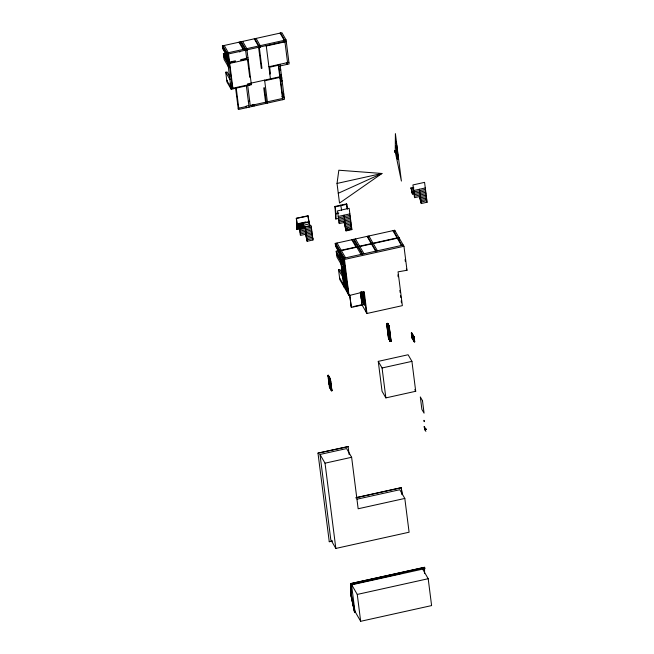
<?xml version="1.0" encoding="UTF-8"?>
<svg xmlns="http://www.w3.org/2000/svg" width="654" height="654" viewBox="0 0 654 654"><rect width="100%" height="100%" fill="white"/><g stroke="black" fill="none" stroke-linecap="round" stroke-linejoin="round"><path stroke-width="0.98" d="M396.831 154.025L396.545 153.543L397.583 153.813L397.591 152.496L396.185 152.815L395.703 151.385L396.185 152.815L397.46 152.202M424.56 573.452L424.585 567.255L350.912 583.572L350.855 594.813L354.689 612.52L351.018 594.911L351.034 583.687L351.304 584.921L424.798 568.645L424.528 567.41L424.479 573.468M360.665 621.3L354.918 611.335L351.435 594.821L351.509 584.472L357.264 594.429L360.665 621.3L431.599 605.588L428.198 578.716L422.443 568.759L424.798 568.645M395.261 150.87L395.392 133.604L401.409 181.068L395.253 151.892M396.087 152.595L397.567 152.276L397.305 151.63M424.356 421.503L423.964 420.318L424.184 421.666M396.488 148.916L396.111 147.395L396.455 147.804M396.635 150.665L396.577 149.758M397.452 152.807L397.55 153.183M397.771 155.366L398.008 156.028L397.902 154.908L396.847 155.178M346.906 285.111L346.718 284.784M424.691 427.52C424.634 425.566 423.563 427.364 424.315 427.062M424.454 426.686L424.356 427.127M424.912 427.585L424.92 427.757M425.133 428.419L425.435 429.171M425.435 428.427L425.983 429.604L425.223 428.746M425.868 429.449L425.623 428.738L425.329 429.065M338.739 218.371L335.829 219.008L335.968 213.678L338.878 213.032M396.537 152.75L396.782 153.665L396.34 151.319M396.913 155.358L396.97 156.273L397.869 156.077C396.438 153.616 397.411 158.137 396.733 154.516M397.755 155.112C397.763 156.723 398.711 155.153 396.765 154.54M397.681 154.548L396.79 154.81L397.714 154.663M299.884 228.818L296.965 229.456L297.169 225.352L296.287 218.338L307.928 215.755L308.835 221.681L297.186 224.265L296.761 223.521L296.891 225.982L302.712 224.69M396.937 148.433L396.676 147.698L396.823 148.515M396.438 143.643L396.046 141.681L396.12 142.253M396.332 146.954L396.193 146.905M397.142 158.399L397.019 157.491L397.403 158.399M396.708 150.257L396.626 149.717M396.7 146.194L396.7 146.643M397.55 152.717C394.517 153.984 399.594 152.333 396.618 153.51M337.031 183.439L338.837 170.22L381.969 173.482L339.516 203.092L337.031 183.439L381.969 173.482L338.273 193.265M396.553 148.785L396.406 147.395M396.626 149.39L396.447 149.079M396.528 151.63L396.25 151.172M396.757 146.03L396.406 144.591L396.741 146.055M396.234 143.373L396.422 143.643M397.092 156.976C397.06 158.235 399.332 156.821 397.142 157.565C396.815 156.159 398.875 156.911 398.302 158.203M397.003 155.17C398.286 154.949 396.545 156.42 397.052 155.538M425.1 428.46L425.615 428.689M425.402 428.354L425.893 429.261M425.476 428.828L425.86 429.4M397.035 156.788L397.142 157.328L398.188 157.222M398.131 156.78C396.512 156.216 396.855 160.034 398.409 158.93L397.967 157.009L398.204 157.385M394.754 151.532C400.689 149.39 394.215 153.453 394.566 150.714L396.586 150.281L396.741 150.91L394.722 151.352L394.575 150.731M386.882 324.18L387.855 323.959M387.037 325.406L388.01 325.185M387.896 324.253L386.915 324.466M387.193 326.624L388.165 326.411M387.56 325.627L388.051 325.471L387.724 323.313L387.961 325.291M387.348 327.85L388.108 327.441M388.206 326.698L387.757 327.131L387.699 326.665M388.198 326.869L387.634 326.943M388.738 326.264C388.353 325.414 387.282 325.267 389.13 325.578L391.125 341.355L389.776 341.404L391.125 341.355M387.503 329.076L388.762 328.864M388.198 328.365L388.639 327.932M388.174 329.224L387.961 329.526M388.893 327.49L388.795 326.73M387.659 330.295L388.1 329.869M388.353 329.591L388.795 329.158M387.814 331.521L388.574 331.112M388.484 331.668L388.272 331.97M387.969 332.747L388.729 332.338M388.819 331.766L387.847 331.815M388.124 333.973L388.885 333.565M389.514 332.387L389.416 331.627M388.28 335.191L389.539 334.987M388.966 334.488L389.727 334.08M388.852 333.548L389.67 333.605L389.571 332.853M388.729 335.559L389.236 335.592M388.435 336.418L389.187 336.009M388.312 335.486L389.016 335.813L389.571 335.281M388.59 337.644L389.563 337.431M389.277 336.933L389.441 336.491M388.746 338.87L389.498 338.461M390.136 337.284L390.037 336.524M389.588 339.385L390.569 339.164M389.473 338.445L390.291 338.502L390.193 337.75M389.743 340.603L390.193 340.178M424.283 426.727L424.52 427.176M425.28 428.681L425.68 429.261M394.722 151.352L394.934 152.08L396.945 151.63M396.741 150.91L394.632 151.442M390.013 341.576L387.708 325.545M389.817 339.369L388.631 339.483L386.612 323.591L387.708 323.305M414.154 193.748L412.412 193.985L411.628 190.396L413.9 188.973M424.413 427.07L424.405 427.315M386.661 323.575L388.721 339.639M387.07 325.692L387.887 325.749M388.198 328.194L387.855 327.883M388.819 333.09L388.476 332.78M388.002 333.033L388.803 333.221M389.007 334.513L388.157 334.259M389.285 336.769L388.934 336.458M388.877 336.736L389.326 336.638M389.441 337.987L389.089 337.677M389.596 339.213L389.244 338.903M414.007 193.167L412.412 193.985L411.93 192.023M413.778 187.314L410.867 187.96L412.511 193.028L414.334 192.399M410.867 187.96L411.374 188.843L413.222 188.254M227.355 54.102L228.287 55.704L226.938 56.007L222.761 48.772L222.401 45.878L281.899 32.7L286.076 39.935L289.117 63.937L278.441 66.299M227.78 63.176L229.644 66.397L228.295 66.692L224.118 59.457L223.382 53.669L224.731 53.366L227.976 58.999M222.401 45.878L226.578 53.113L286.076 39.935M223.995 54.822L223.545 54.92L227.723 62.163L229.513 61.762M228.221 54.004L284.433 41.554M228.573 54.347L226.783 54.748L222.605 47.513M247.016 50.268L245.217 50.66L245.013 49.025L240.836 41.791M258.657 47.685L260.447 47.292L260.243 45.657L256.066 38.422M266.276 46.001L286.28 41.57M227.559 60.904L228.908 60.601M247.956 57.675L246.157 58.075L246.37 59.71M229.26 62.171L235.383 60.814L235.456 61.427L229.333 62.784M246.206 58.419L240.754 59.62L240.836 60.233L246.28 59.024M248.16 59.31L227.927 63.79L223.75 56.555M242.626 41.398L246.803 48.633L251.381 84.75L231.156 89.23L226.979 81.995L225.736 72.242L227.085 71.948L229.865 76.771M268.9 66.733L288.904 62.302M278.31 65.277L269.652 67.198L270.486 73.804L269.816 73.951M231.263 79.183L229.914 79.477L225.736 72.242M227.216 80.262L226.766 80.36L230.944 87.595L232.734 87.203M279.405 70.191L280.754 69.888M250.425 77.188L249.754 77.335L247.49 59.457M280.01 75.055L281.351 74.752M270.388 78.439L271.108 78.701M281.563 76.387L247.523 83.925L250.269 105.621L282.52 98.476M264.69 80.753L279.847 77.393M232.571 88.282L251.308 84.137M280.37 77.908L281.768 78.014L279.977 78.415M280.795 81.276L282.144 80.973L280.288 77.761M248.348 101.362L249.689 101.068M282.454 94.331L283.795 94.037M248.872 105.515L246.19 106.103L246.394 107.738M265.524 101.828L267.314 101.419M282.471 98.067L284.261 97.667L282.397 94.454M238.179 108.302L246.239 106.512M394.869 151.72C396.496 150.338 398.147 152.366 397.142 150.976M394.509 151.107L394.893 151.908L396.904 151.458L396.651 151M396.921 151.507L394.893 151.908M397.379 152.357L396.447 152.161L397.509 151.892M396.553 153.567L397.493 153.502L396.626 153.682M397.583 153.813L396.684 154.009M396.978 155.938L397.869 155.742C394.91 156.952 399.807 155.938 396.872 156.126L397.133 156.559M397.894 156.355L397.003 156.559M397.076 157.254L398.033 157.132M397.068 157.213L397.313 157.761L398.229 157.606M398.286 157.933L397.33 157.802M398.327 158.415L397.436 158.62M335.829 219.008L334.962 206.46L346.604 203.876L347.429 208.945M334.962 206.46L335.191 206.86L346.841 204.285M413.639 190.535L425.288 187.951M413.818 191.957L425.468 189.382M412.159 192.423L414.105 191.998M296.287 218.338L308.124 216.09M414.007 193.388L425.648 190.813M414.186 194.818L425.828 192.235M414.366 196.249L426.007 193.666M335.968 213.678L338.02 213.449M426.195 195.096L414.546 197.672L412.936 184.943L424.577 182.36L427.095 202.233L421.274 203.525L419.337 196.829M297.962 223.709L302.818 222.638L302.998 224.069L297.169 225.352M303.783 222.425L305.729 221.992M303.243 223.374L309.064 222.082L309.89 225.744L304.069 227.036L303.006 222.973L304.012 228.058M420.547 197.81L426.375 196.519M338.224 216.474L349.865 213.891M302.614 226.742L296.785 228.033L296.605 226.603L302.941 225.09L302.761 223.66M420.735 199.241L426.555 197.949M303.652 225.205L309.473 223.913L309.661 225.344M296.605 226.603L296.842 227.003L302.663 225.712M338.404 217.905L350.045 215.321M297.071 227.404L302.892 226.121L302.532 223.259L302.998 224.069M296.965 229.456L296.556 227.633L301.412 226.554M420.914 200.672L426.735 199.38M297.022 228.434L302.843 227.142L302.483 224.289L302.941 225.09M338.584 219.327L350.233 216.752M296.736 229.055L302.557 227.772L302.377 226.341L302.843 227.142M338.764 220.758L350.413 218.174M311.337 227.134L299.687 229.709L299.458 229.309L299.638 230.739L299.867 231.14L311.517 228.557M338.944 222.188L350.593 219.605M350.773 221.036L339.124 223.611L337.513 210.882L349.162 208.299L351.86 229.603L346.04 230.895L343.971 221.739M300.047 232.562L311.696 229.987M345.132 223.75L350.953 222.466M300.227 233.993L311.876 231.418M345.312 225.18L351.133 223.889M312.056 232.84L300.415 235.424L299.507 228.279L311.149 225.704L312.964 239.985L307.143 241.277L305.483 233.952M345.492 226.611L351.312 225.319M306.415 235.563L312.236 234.271M345.672 228.033L351.5 226.75M306.595 236.993L312.416 235.702M345.623 229.064L347.568 228.63M306.775 238.416L312.604 237.124M345.803 230.494L351.631 229.202L351.86 229.603M312.964 239.985L312.367 236.723L312.784 238.555L306.955 239.846L305.72 234.353M339.761 253.564L335.584 246.329L335.216 243.435L394.714 230.257L403.959 246.272L407.001 270.274L398.065 271.835L402.357 305.639L366.968 313.479L362.095 305.042L360.468 292.224M341.118 264.249L336.941 257.014L336.205 251.226L337.546 250.923L340.333 255.747M398.891 237.492L339.393 250.67L343.971 286.787M403.265 245.07L343.767 258.248L348.345 294.365M340.987 259.613L340.546 259.72L336.369 252.477M341.184 259.957L340.734 260.055L344.911 267.29M335.216 243.435L344.462 259.45L403.959 246.272M343.685 261.559L342.851 260.112L341.502 260.406L340.881 255.51L344.135 261.134M366.968 313.479L364.221 291.79L349.04 295.567L339.794 279.552L338.559 269.8L339.908 269.505L343.154 275.13M343.383 269.325L343.832 269.227M343.603 269.415L344.805 270.919M345.762 275.301L343.947 272.17L343.93 269.612M343.947 272.17L345.157 273.666M344.274 272.914L344.364 275.448L345.753 278.064M344.364 275.448L345.492 276.969M344.184 275.628L344.625 275.53M344.969 278.424L346.473 281.081M344.217 285.054L343.767 285.152L339.589 277.917M346.195 284.686L347.666 287.294L347.462 285.806L347.576 287.196M344.413 285.397L343.963 285.496L348.141 292.73M346.007 285.258L348.059 288.627M348.337 289.967L345.892 285.733L348.394 289.951M346.219 285.561L346.015 283.305L346.244 285.61M346.849 285.937L346.734 284.547L346.931 285.962M348.173 290.736L345.623 286.885L348.345 291.774M362.005 292.763L362.455 292.665L362.815 295.485L362.365 295.583L364.008 298.518M363.91 297.774L362.553 295.428L362.561 293.033M362.553 295.428L363.755 296.924M362.872 296.123L362.945 298.494L364.752 301.633M362.945 298.494L364.074 300.014M362.757 298.657L363.207 298.559M362.978 298.747L364.556 301.044M363.452 301.281L364.777 303.677M361.147 291.831L362.406 301.756L363.747 301.453L363.493 299.475M350.994 305.859L351.59 305.729M353.111 306.644L362.929 304.47M349.596 294.823L351.345 307.413L363.125 304.805M386.612 323.591L387.936 323.477L388.19 325.463M387.904 325.847L389.13 325.578M411.333 333.017L411.783 332.919L414.105 336.933L414.726 341.829L414.276 341.936L411.955 337.914L411.333 333.017L413.655 337.039L414.276 341.936M412.445 337.677L412.004 337.775L411.448 333.426L411.897 333.319L414.064 337.072L414.611 341.429L414.17 341.527L412.192 337.603M413.851 338.927L411.767 335.461L411.857 333.761M412.175 335.502L411.726 335.6L413.892 339.352L414.342 339.254M413.655 337.039L414.105 336.933M414.064 337.072L413.573 337.309L411.562 333.826M411.955 337.914L412.404 337.816L411.783 332.919M413.81 339.213L413.917 337.104L411.75 333.352L411.93 334.807M378.257 361.368L408.112 354.754L411.922 361.36L415.715 391.28L385.86 397.894L382.05 391.296L378.257 361.368L382.067 367.973L385.86 397.894M327.899 375.347L329.992 378.96L330.433 378.862L331.946 390.765L331.496 390.863L329.412 387.242L327.899 375.347L328.349 375.241L330.401 378.993L329.951 379.091L328.006 375.715L328.447 375.609L329.15 381.127M328.553 375.985L330.286 379.132M328.341 378.404L328.79 378.306M328.561 378.494L330.376 381.634M331.692 390.43C332.706 387.691 326.027 379.206 331.308 387.225C331.774 384.102 327.703 381.396 328.888 378.674M382.067 367.973L411.922 361.36M329.861 386.906L331.848 390.397L331.398 390.495L330.679 384.854L331.128 384.756L329.183 381.38L328.733 381.478L330.793 384.944M329.207 381.764L329.747 387.054L331.946 390.765M330.295 381.789L330.744 381.683M329.093 384.299L329.534 384.2M330.695 384.2L329.191 381.004L328.7 381.233L330.834 384.822M329.412 387.242L329.861 387.143L328.349 375.241M331.038 387.675L331.488 387.577M331.668 390.046L331.341 387.609M317.983 453.14L348.149 446.584L317.983 453.14L329.256 541.708L332.248 541.046M319.994 454.456L346.595 448.57L351.631 457.285L358.163 508.771L404.81 498.438L409.093 532.217L335.837 548.436L330.801 539.722L319.994 454.456L325.03 463.179L335.837 548.436M325.03 463.179L351.631 457.285M356.594 497.522L401.262 487.631L402.21 494.735M355.67 497.849L401.327 487.737M357.1 499.174L399.782 489.723L404.81 498.438M332.183 540.932L329.256 541.708M424.609 567.394L350.912 583.572M351.182 583.94L424.675 567.664M401.752 573.337L351.092 584.562L351.304 584.921M351.018 594.911L351.435 594.821M357.264 594.429L428.198 578.716M354.501 611.433L354.918 611.335L351.509 584.472M354.713 611.792L355.13 611.703M425.19 428.672L425.795 428.836M412.511 193.028L414.513 193.077M387.479 325.717L387.928 325.618M387.896 327.172L387.225 326.918M388.051 328.398L387.381 328.136M388.206 329.624L387.536 329.363M388.917 330.09L388.386 329.878M388.362 330.85L387.691 330.589M388.1 330.613L388.615 330.695M389.138 336.965L388.468 336.704M389.449 339.418L388.778 339.156M390.152 339.884L389.629 339.671M390.307 341.11L389.784 340.897M354.599 612.635L350.83 594.764M390.879 341.126L389.473 330.254M425.378 430.536L425.059 429.94M388.95 327.956L389.048 328.709L388.697 328.398M388.623 337.93L389.465 338.183L389.032 337.963M396.553 152.75L396.651 153.715M388.844 325.324L389.22 328.283M396.373 143.929L396.528 144.289M396.447 143.921L396.545 144.436M396.373 147.444L396.283 147.641M396.929 147.706L396.708 147.142M396.414 142.695L396.332 142.964M397.984 156.903L398.18 157.197M398.302 158.456L398.016 157.957M396.21 146.398C395.613 144.084 396.684 146.987 396.054 146.136M396.716 147.477C396.291 145.392 397.665 149.611 396.594 147.134M426.8 200.606L421.094 202.094L419.533 196.355M426.751 201.636L427.095 202.233M397.199 150.886L397.411 151.278M396.815 150.641L396.872 151.066M397.313 151.818L397.583 152.48M397.567 152.276L396.496 152.578L396.43 152.145M397.501 153.281L397.697 153.633M396.365 151.475L396.725 152.962M397.82 155.84L398.016 156.159M398.4 158.914L397.91 157.287M397.117 158.154L397.501 159.069M280.55 32.994L284.727 40.237M280.1 33.101L284.277 40.335L284.49 41.962M393.373 230.551L397.55 237.794M397.746 238.13L401.924 245.364M392.923 230.658L401.474 245.463M406.306 269.072L407.001 270.274M286.395 62.727L287.327 64.337L287.114 62.702M278.89 66.201L280.214 76.681M280.836 76.412L281.768 78.014M368.889 235.98L377.432 250.793M254.725 38.717L258.902 45.952M254.275 38.815L258.453 46.05L261.289 68.425L261.96 68.278L259.327 47.538M367.54 236.274L371.717 243.509M371.913 243.852L376.091 251.087M367.098 236.372L375.641 251.185M281.988 96.359L282.912 97.969L280.427 78.317M340.783 205.168L341.609 210.228M350.797 225.54L351.214 227.371M411.448 333.426L413.647 337.292M355.449 238.955L364 253.768M413.312 339.173L414.611 341.429M413.336 339.418L414.726 341.829M241.285 41.693L245.463 48.927M412.118 337.619L414.317 341.494M354.108 239.25L358.286 246.484M358.474 246.828L362.651 254.063M353.659 239.348L362.21 254.161M239.642 42.06L243.819 49.295M238.972 42.208L243.149 49.442M352.465 239.617L361.016 254.431M351.795 239.765L355.972 246.999M224.191 45.478L228.369 52.712L232.947 88.83M337.006 243.035L345.557 257.848M222.842 45.78L227.02 53.015M335.666 243.337L339.843 250.572M340.039 250.915L344.217 258.15M335.428 245.07L339.606 252.305M339.794 252.64L343.971 259.883M362.144 292.019L362.986 293.466L364.491 305.369L362.406 301.756M362.455 292.804L363.461 294.602M225.352 55.426L226.284 57.037M228.14 60.25L229.064 61.86L228.123 54.445M362.488 293.049L363.387 294.619M363.133 294.423L362.161 292.73L362.512 295.551L363.976 298.085M362.259 293.098L363.166 294.668M223.382 53.669L228.172 62.056M362.782 295.379L364.139 297.725M363.861 298.371C360.477 291.259 363.477 300.954 364.785 301.878M336.205 251.226L340.382 258.461M340.579 258.796L344.756 266.031M336.573 254.112L340.75 261.347M340.947 261.69L345.124 268.925M414.767 389.629L415.715 391.28M363.411 301.412L364.384 303.096M363.117 301.478L364.572 304.012M364.744 304.494L363.076 301.6L361.817 291.684M345.492 271.827L342.238 266.194L343.857 278.939L345.198 278.645L346.448 280.811M343.677 269.26L345.181 271.721M344.96 271.77L343.53 269.293L343.914 272.309L345.86 275.686M343.636 269.677L344.993 272.031M344.176 272.121L345.672 274.778M345.86 276.102L343.767 272.342L344.208 272.244L343.489 266.742M345.745 275.988L343.8 272.612L344.249 272.514L345.01 278.547M344.478 275.563L345.525 277.239M344.862 278.579L346.326 281.114M344.56 278.645L346.514 282.021M346.195 281.686L344.527 278.792L342.909 266.055M338.559 269.8L342.737 277.034M342.925 277.329L347.102 284.572M229.971 83.279L232.293 87.301L229.276 63.495M347.413 287.016L344.168 281.392L344.887 287.098L346.236 286.804L345.843 283.599M345.999 285.177L348.468 289.518M230.47 85.887L231.393 87.497M309.015 223.112L309.473 223.913M345.255 282.127L345.852 286.885L348.173 290.907M309.89 225.744L307.928 215.755M345.337 287L348.124 291.823M311.721 234.492L311.958 234.892L311.541 233.069M312.318 237.754L312.784 238.555M302.892 226.121L302.426 225.311L302.794 228.172M296.891 225.982L296.654 225.573L296.842 227.003M330.442 381.748L328.496 378.372L328.848 381.192M328.594 378.748C333.965 387.029 327.531 378.028 328.3 375.649L330.36 379.116L330.523 381.601M329.109 381.02L331.096 384.503L330.654 384.609L329.951 379.091M331.186 387.642L329.24 384.266L328.88 381.446M331.398 390.495L329.444 387.119L329.894 387.021L329.183 381.38M398.041 157.63L397.15 157.827M396.594 150.093L396.512 149.741M396.643 150.624L396.774 151.09M396.349 148.94L396.438 149.218M397.321 158.006L398.245 157.712L398.18 158.243M426.097 197.9L426.563 199.707M396.103 152.202L395.784 151.916M350.806 224.322L351.68 228.172L345.86 229.464L344.118 221.755M411.374 188.843L411.628 190.396M426.04 198.17L426.22 199.601M419.467 189.243L421.274 203.525M397.28 158.44L397.248 158.154M405.096 259.54L405.349 261.51M425.893 431.37L424.43 428.975M413.614 337.17L414.17 341.527M411.873 335.567L412.151 337.742M399.341 239.83L399.087 237.827L339.589 251.013L344.168 287.122M394.714 230.257L394.926 231.892M397.91 274.852L398.147 276.756M399.872 290.368L400.142 292.502M400.526 295.485L400.779 297.472M401.204 300.889L401.45 302.802M388.999 325.349L390.994 341.126M387.389 324.212L387.446 324.678M387.544 325.439L387.601 325.905M388.01 329.109L388.067 329.575M388.631 334.006L388.689 334.472M401.262 487.631L402.128 494.44M363.649 291.57L366.273 312.277M362.995 295.502L363.248 297.488M362.847 295.739L363.559 301.38M362.39 292.575L363.526 301.502M360.305 292.134L361.172 298.919M361.376 300.578L361.899 304.699M351.443 227.772L351.631 229.202M346.604 203.876L347.241 208.896M344.045 215.182L346.04 230.895M349.8 295.248L351.345 307.413M344.462 259.45L349.04 295.567M342.974 259.131L343.595 264.028M344.331 269.816L345.941 282.561M342.598 258.15L342.851 260.112M344.699 274.721L344.952 276.683M343.415 266.758L343.751 269.383M343.979 270.854L344.977 278.694M345.369 282.52L345.917 286.82M343.947 272.579L344.331 275.596M344.838 281.236L345.565 286.951M335.191 206.86L336.082 213.883M348.083 446.478L349.171 454.661M330.254 379.026L330.924 384.151M329.992 378.96L331.496 390.863M284.931 41.864L287.564 62.604M305.328 226.995L307.143 241.277M280.026 64.272L284.465 99.31L238.334 109.52L235.628 88.233M278.236 64.672L282.675 99.702M296.475 218.673L297.186 224.265M266.219 45.592L270.437 78.848M264.617 80.14L267.519 103.062M266.194 101.672L264.429 87.734L263.75 87.881L265.728 103.455M254.079 106.038L253.875 104.403L252.084 104.803L252.289 106.43M245.667 50.562L246.607 57.977M249.387 83.516L249.591 85.143M246.378 85.854L249.084 107.142M239.716 51.462L239.797 52.075M236.233 88.102L238.775 108.172M226.578 53.113L231.156 89.23M225.336 54.527L225.54 56.162M224.731 53.366L224.886 54.625M397.084 148.81L396.986 148.278L397.084 148.81M397.019 152.333L397.011 152.382M422.492 400.714L420.309 396.929L421.879 409.363L424.07 413.148L422.492 400.714"/></g></svg>
